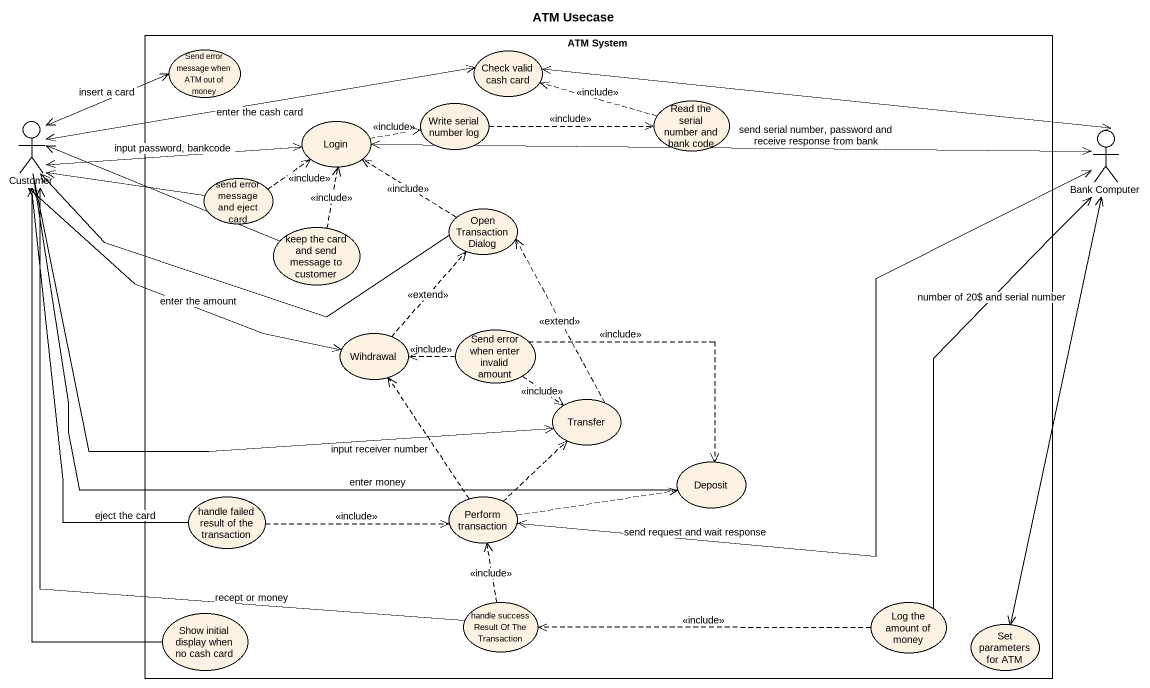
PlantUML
@startuml
title ATM Usecase
rectangle "ATM System" as ATM_System {
  usecase "Send error message when ATM out of money" as Send_error_message_when_ATM
  usecase "Check valid cash card" as Check_valid_cash_card
  usecase Login
  usecase "Write serial number log" as Write_serial_number_log
  usecase "Read the serial number and bank code" as Read_the_serial_number_and
  usecase "send error message and eject card" as send_error_message_and
  usecase "Open Transaction Dialog" as Open_Transaction_Dialog
  usecase "keep the card and send message to customer" as keep_the_card_and_send
  usecase Wihdrawal
  usecase "Send error when enter invalid amount" as Send_error_when_enter
  usecase Transfer
  usecase Deposit
  usecase "handle failed result of the transaction" as handle_failed_result_of_the
  usecase "Perform transaction" as Perform_transaction
  usecase "Show initial display when no cash card" as Show_initial_display_when
  usecase "handle success Result Of The Transaction" as handle_success_Result_Of
  usecase "Log the amount of money" as Log_the_amount_of_money
  usecase "Set parameters for ATM" as Set_parameters_for_ATM
}
actor Customer
actor "Bank Computer" as Bank_Computer
Customer <-right-> Send_error_message_when_ATM : insert a card
Customer <-right-> Check_valid_cash_card : enter the cash card
Customer <-right-> Login : input password, bankcode
Customer <-right- Open_Transaction_Dialog
Customer <-right-> Wihdrawal : enter the amount
Customer -right- Deposit : enter money
Login .right.> Write_serial_number_log : <<include>>
Login <-right-> Bank_Computer : send serial number, password and receive response from bank
Write_serial_number_log .right.> Read_the_serial_number_and : <<include>>
Read_the_serial_number_and .left.> Check_valid_cash_card : <<include>>
Bank_Computer <-left-> Check_valid_cash_card
Bank_Computer <--> Set_parameters_for_ATM
send_error_message_and -left-> Customer
send_error_message_and .right.> Login : <<include>>
Open_Transaction_Dialog .left.> Login : <<include>>
keep_the_card_and_send -left-> Customer
keep_the_card_and_send .up.> Login : <<include>>
Wihdrawal .up.> Open_Transaction_Dialog : <<extend>>
Send_error_when_enter .left.> Wihdrawal : <<include>>
Send_error_when_enter ..> Transfer : <<include>>
Send_error_when_enter .right.> Deposit : <<include>>
Transfer <-left- Customer : input receiver number
Transfer .up.> Open_Transaction_Dialog : <<extend>>
handle_failed_result_of_the -up- Customer : eject the card
handle_failed_result_of_the .right.> Perform_transaction : <<include>>
Perform_transaction <-right-> Bank_Computer : send request and wait response
Perform_transaction .up.> Wihdrawal
Perform_transaction .up.> Transfer
Perform_transaction .right.> Deposit
Show_initial_display_when -up-> Customer
handle_success_Result_Of -up-> Customer : recept or money
handle_success_Result_Of .up.> Perform_transaction : <<include>>
Log_the_amount_of_money -up-> Bank_Computer : number of 20$ and serial number
Log_the_amount_of_money .left.> handle_success_Result_Of : <<include>>
@enduml
